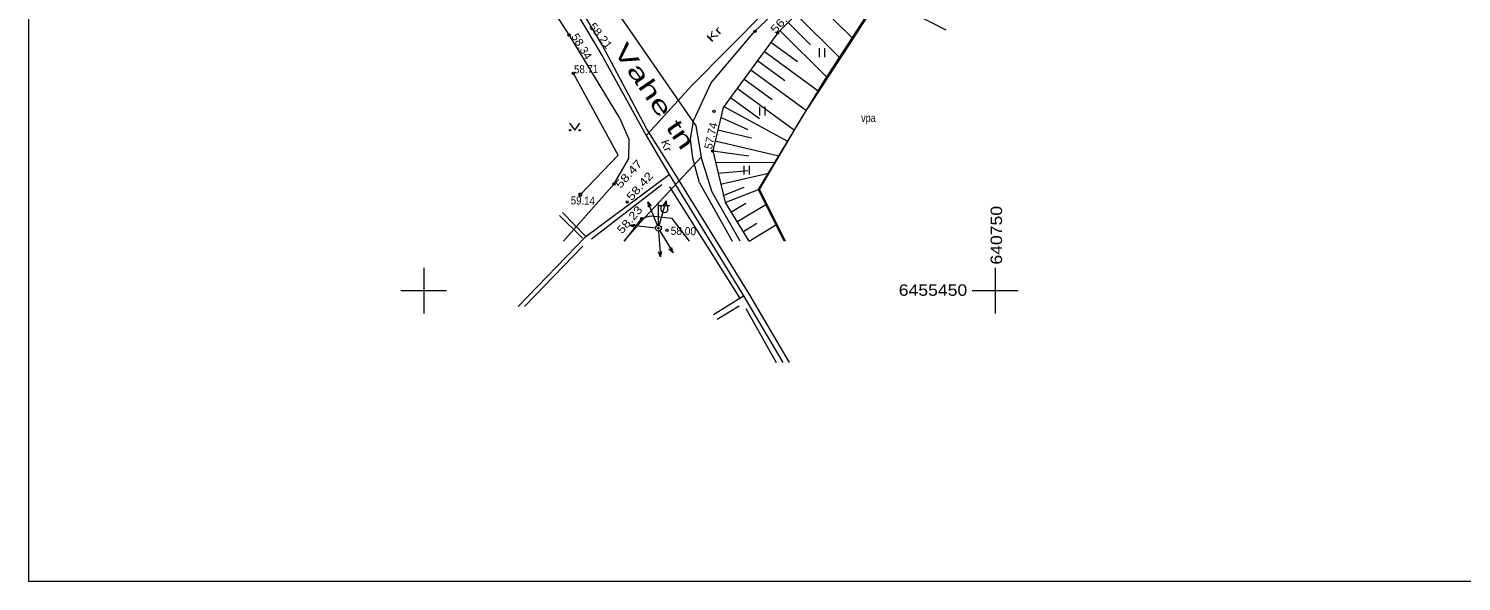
# Model space of a CAD drawing. Extents: x 640665 to 640855, y 6455425 to 6455565.
# Drawn here: x 640665.4 to 640790.8, y 6455424.6 to 6455472.9 of the extents above; entities that cross this region are included whole.
import ezdxf
from ezdxf.enums import TextEntityAlignment as Align

# ---------------------------------------------------------------- set-up
doc = ezdxf.new("R2010")
doc.units = 0
doc.header["$LTSCALE"] = 0.28
doc.header["$PDMODE"] = 32
doc.header["$PDSIZE"] = 0.14
for name, color, linetype, lineweight in [('11', 7, 'Continuous', 13), ('14', 7, 'Continuous', 13), ('17', 7, 'Continuous', 13), ('23', 7, 'Continuous', 13), ('26', 7, 'Continuous', 13), ('28', 7, 'Continuous', 13), ('30', 7, 'Continuous', 13), ('41', 7, 'Continuous', 13), ('42', 7, 'Continuous', 13), ('5', 7, 'Continuous', 13), ('59', 7, 'Continuous', 13), ('63', 7, 'Continuous', 13)]:
    doc.layers.add(name, color=color, linetype=linetype, lineweight=lineweight)

msp = doc.modelspace()

# ---------------------------------------------------------------- linework, layer by layer
at = {"layer": '11'}
for p, q in [((640714.67, 6455454.54), (640720.83, 6455459.28)), ((640721.5, 6455459.07), (640727.69, 6455449.29)), ((640713.92, 6455453.9), (640708.82, 6455448.62)), ((640725.68, 6455447.5), (640727.59, 6455448.66)), ((640728.19, 6455448.44), (640730.85, 6455443.71))]:
    msp.add_line(p, q, dxfattribs=at)
msp.add_lwpolyline([(640699.18, 6455495.73), (640700.39, 6455494.55), (640703.4, 6455491.02), (640705.96, 6455486.76), (640711.17, 6455477.97), (640715.6, 6455470.55), (640719.47, 6455463.57), (640721.48, 6455460.15), (640727.99, 6455449.55), (640731.41, 6455443.71)], dxfattribs=at)
at = {"layer": '14'}
for p, q in [((640719.6, 6455457.77), (640719.63, 6455457.3)), ((640719.6, 6455457.77), (640719.9, 6455457.41)), ((640720.44, 6455455.69), (640719.6, 6455457.77)), ((640720.6, 6455455.7), (640721.21, 6455457.86)), ((640721.21, 6455457.86), (640720.95, 6455457.47)), ((640721.21, 6455457.86), (640721.23, 6455457.38)), ((640718.04, 6455455.72), (640718.51, 6455455.82)), ((640718.04, 6455455.72), (640718.48, 6455455.52)), ((640720.28, 6455455.48), (640718.04, 6455455.72)), ((640720.55, 6455455.21), (640720.72, 6455452.96)), ((640720.66, 6455455.24), (640721.81, 6455453.31)), ((640720.72, 6455452.96), (640720.54, 6455453.4)), ((640720.72, 6455452.96), (640720.83, 6455453.42)), ((640721.81, 6455453.31), (640721.45, 6455453.62)), ((640721.81, 6455453.31), (640721.71, 6455453.77))]:
    msp.add_line(p, q, dxfattribs=at)
msp.add_point((640720.53, 6455455.46), dxfattribs=at)
at = {"layer": '17'}
for points in [[(640717.53, 6455454.32), (640718.96, 6455455.98), (640724.29, 6455461.71), (640723.84, 6455464.41), (640716.74, 6455474.64), (640716.12, 6455475.52), (640712.21, 6455481.19), (640711.9, 6455481.74)], [(640727.69, 6455454.32), (640725.24, 6455458.61), (640724.26, 6455461.68)]]:
    msp.add_lwpolyline(points, dxfattribs=at)
at = {"layer": '23'}
for p, q in [((640711.88, 6455456.57), (640713.88, 6455454.58)), ((640714.19, 6455454.75), (640708.27, 6455448.62))]:
    msp.add_line(p, q, dxfattribs=at)
for points in [[(640719.47, 6455463.57), (640719.89, 6455464.03), (640723.43, 6455467.92), (640729.91, 6455474.45), (640734.81, 6455479.32), (640743.59, 6455488.17), (640750.34, 6455494.86), (640758.02, 6455503.01), (640765.58, 6455511.04), (640769.37, 6455515.09)], [(640732, 6455443.71), (640728.47, 6455449.73), (640721.83, 6455460.48), (640719.48, 6455464.19), (640715.63, 6455471.44), (640711.65, 6455478.19), (640706.22, 6455487.27), (640703.59, 6455491.41), (640700.64, 6455494.88), (640699.32, 6455496.19)], [(640712.14, 6455456.85), (640714.19, 6455454.75), (640721.48, 6455460.15)]]:
    msp.add_lwpolyline(points, dxfattribs=at)
at = {"layer": '26'}
for p, q in [((640720.53, 6455455.71), (640720.53, 6455457.71)), ((640720.53, 6455457.46), (640721.53, 6455457.46)), ((640720.76, 6455457.13), (640720.76, 6455457.46)), ((640721.37, 6455457.13), (640721.37, 6455457.46))]:
    msp.add_line(p, q, dxfattribs=at)
msp.add_circle((640720.5311, 6455455.4583), 0.25, dxfattribs=at)
msp.add_arc((640721.0633, 6455457.1341), 0.3064, 180, 0, dxfattribs=at)
msp.add_point((640720.53, 6455455.46), dxfattribs=at)
at = {"layer": '28'}
for p, q in [((640713.59, 6455458.53), (640713.84, 6455458.53)), ((640713.59, 6455458.28), (640713.59, 6455458.53)), ((640713.59, 6455458.28), (640713.84, 6455458.28)), ((640713.84, 6455458.28), (640713.84, 6455458.53)), ((640729.37, 6455458.85), (640731.63, 6455454.32))]:
    msp.add_line(p, q, dxfattribs=at)
for points in [[(640729.37, 6455458.85), (640733.14, 6455465.24), (640737.24, 6455471.52), (640739.96, 6455475.77), (640745.69, 6455472.81)], [(640713.71, 6455458.4), (640717.02, 6455461.84), (640713.1, 6455469)]]:
    msp.add_lwpolyline(points, dxfattribs=at)
at = {"layer": '30'}
for p, q in [((640724.12, 6455459.44), (640726.99, 6455454.32)), ((640723.25, 6455454.32), (640721.74, 6455456.31))]:
    msp.add_line(p, q, dxfattribs=at)
for points in [[(640724.12, 6455459.44), (640723.54, 6455461.58), (640723.33, 6455463.26), (640723.59, 6455464.86), (640725.16, 6455468.19), (640728.98, 6455472.69), (640738.42, 6455481.58)], [(640712.22, 6455454.32), (640716.65, 6455459.34), (640717.94, 6455461.56), (640717.98, 6455463.21), (640717.17, 6455465.1), (640712.71, 6455472.37), (640710.77, 6455475.42), (640707.91, 6455479.88), (640706.59, 6455480.13)], [(640721.74, 6455456.31), (640719.85, 6455456.53), (640719.06, 6455456.3), (640717.54, 6455454.32)]]:
    msp.add_lwpolyline(points, dxfattribs=at)
at = {"layer": '41'}
for p, q in [((640734.6, 6455471.2), (640734.6, 6455470.43)), ((640735.06, 6455471.2), (640735.06, 6455470.43)), ((640729.38, 6455466.08), (640729.38, 6455465.32)), ((640729.83, 6455466.08), (640729.83, 6455465.32)), ((640712.74, 6455464.64), (640713.21, 6455464.03)), ((640713.21, 6455464.03), (640713.65, 6455464.64)), ((640726.03, 6455465.15), (640728.37, 6455464.11)), ((640728.02, 6455460.92), (640728.02, 6455460.16)), ((640728.48, 6455460.92), (640728.48, 6455460.16))]:
    msp.add_line(p, q, dxfattribs=at)
for centre in [(640712.8053, 6455464.0315), (640713.634, 6455464.0315)]:
    msp.add_circle(centre, 0.055, dxfattribs=at)
at = {"layer": '42'}
for p, q in [((640738.24, 6455479.83), (640730.97, 6455472.55)), ((640734, 6455475.59), (640737.48, 6455472.11)), ((640732.59, 6455474.17), (640736.37, 6455470.39)), ((640731.88, 6455473.46), (640733.85, 6455471.5)), ((640730.38, 6455471.75), (640732.71, 6455470.04)), ((640731.17, 6455472.75), (640735.26, 6455468.68)), ((640729.79, 6455470.94), (640734.52, 6455467.48)), ((640728.61, 6455469.33), (640733.48, 6455465.76)), ((640729.2, 6455470.13), (640731.6, 6455468.38)), ((640728.02, 6455468.52), (640730.49, 6455466.71)), ((640726.84, 6455466.9), (640729.38, 6455465.05)), ((640727.43, 6455467.71), (640732.44, 6455464.05)), ((640726.25, 6455466.1), (640731.83, 6455463.08)), ((640725.73, 6455464.08), (640728.67, 6455463.38)), ((640725.5, 6455463.1), (640731.06, 6455461.78)), ((640725.29, 6455462.23), (640728.44, 6455461.78)), ((640725.52, 6455461.25), (640730.72, 6455461.21)), ((640725.75, 6455460.28), (640728.35, 6455460.52)), ((640725.98, 6455459.31), (640730.16, 6455460.29)), ((640726.21, 6455458.33), (640728.04, 6455459.06)), ((640726.36, 6455457.72), (640729.28, 6455458.84)), ((640726.88, 6455456.86), (640728.18, 6455457.65)), ((640727.4, 6455456.01), (640729.93, 6455457.55)), ((640727.92, 6455455.15), (640729.15, 6455455.9)), ((640728.48, 6455454.32), (640730.82, 6455455.75))]:
    msp.add_line(p, q, dxfattribs=at)
for points in [[(640731.54, 6455454.32), (640729.28, 6455458.84), (640735.07, 6455468.39), (640739.9, 6455475.84), (640740.06, 6455475.86), (640742.7, 6455474.87), (640747.04, 6455475.69)], [(640730.97, 6455472.55), (640726.19, 6455466.02), (640725.29, 6455462.23), (640726.36, 6455457.72), (640728.43, 6455454.32)]]:
    msp.add_lwpolyline(points, dxfattribs=at)
at = {"layer": '5'}
msp.add_line((640725.36, 6455447.9), (640727.99, 6455449.55), dxfattribs=at)
at = {"layer": '59'}
for centre in [(640712.7117, 6455472.3694), (640728.9791, 6455472.6885), (640730.9739, 6455472.5536), (640713.0954, 6455469.0027), (640725.388, 6455465.676), (640725.388, 6455465.676), (640725.2923, 6455462.2265), (640716.6539, 6455459.3379), (640713.7117, 6455458.4006), (640717.799, 6455457.7595), (640719.0646, 6455456.3004), (640721.2745, 6455455.2828)]:
    msp.add_circle(centre, 0.1, dxfattribs=at)
at = {"layer": '63'}
for p, q in [((640665.43, 6455564.57), (640665.43, 6455424.57)), ((640700, 6455452), (640700, 6455448)), ((640750, 6455452), (640750, 6455448)), ((640698, 6455450), (640702, 6455450)), ((640748, 6455450), (640752, 6455450)), ((640665.43, 6455424.58), (640855.43, 6455424.58))]:
    msp.add_line(p, q, dxfattribs=at)

# ---------------------------------------------------------------- texts
at = {"layer": '30'}
for rotation, width, p in [(45.57, 1.55, (640725.16, 6455471.67)), (289.718, 1.1, (640720.74, 6455463.05))]:
    msp.add_text('Kr', height=0.7, rotation=rotation, dxfattribs=dict(at, width=width)).set_placement(p)
at = {"layer": '41', "width": 0.85}
msp.add_text('vpa', height=0.7, dxfattribs=at).set_placement((640738.91, 6455464.76), align=Align.CENTER)
at = {"layer": '59'}
for s, rotation, width, p in [('56.49', 47.273, 1.25, (640731.7699, 6455473.5225)), (' 58.21', 307.79, 1.1, (640715.1164, 6455472.1995)), (' 58.34', 301.467, 1.05, (640713.4531, 6455471.3077)), ('58.71', 1.621, 0.9, (640714.2201, 6455469.0303)), ('58.47', 47.771, 1.25, (640718.1928, 6455459.9748)), ('58.42', 48.335, 1.25, (640719.162, 6455458.9023)), ('59.14', 358.775, 0.9, (640713.9125, 6455457.5275)), ('58.23', 49.124, 1.2, (640718.2769, 6455455.981)), ('58.00', 358.775, 0.95, (640722.7125, 6455454.8664))]:
    msp.add_text(s, height=0.7, rotation=rotation, dxfattribs=dict(at, width=width)).set_placement(p, align=Align.CENTER)
msp.add_text('57.74', height=0.7, rotation=77.789, dxfattribs=at).set_placement((640725.4612, 6455463.471), align=Align.CENTER)
at = {"layer": '63'}
for s, height, rotation, width, p in [('Vahe tn', 1.5, 304.415, 1.55, (640719.5642, 6455466.5889)), ('640750', 1, 90, 1.15, (640750.6, 6455454.845))]:
    msp.add_text(s, height=height, rotation=rotation, dxfattribs=dict(at, width=width)).set_placement(p, align=Align.CENTER)
at = {"layer": '63', "width": 1.15}
msp.add_text('6455450', height=1, dxfattribs=at).set_placement((640744.56, 6455449.55), align=Align.CENTER)

doc.saveas('drawing.dxf')
